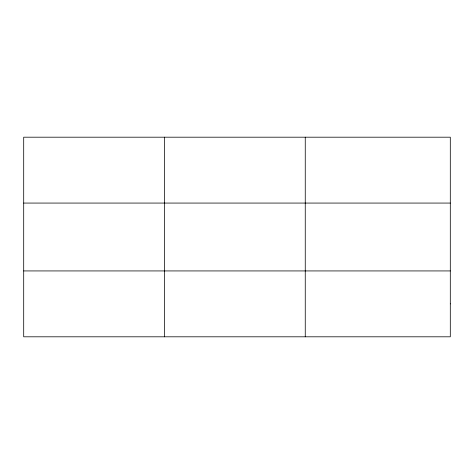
<?xml version="1.0" encoding="UTF-8"?>
<svg xmlns="http://www.w3.org/2000/svg" width="474" height="474" viewBox="0 0 474 474"><rect width="100%" height="100%" fill="white"/><g stroke="black" fill="none" stroke-linecap="round" stroke-linejoin="round"><path stroke-width="0.71" d="M164.478 336.807L164.478 137.193M305.256 336.807L305.256 137.193M23.7 203.068L450.3 203.068M23.7 270.932L450.3 270.932M450.3 303.87L450.3 336.807L23.7 336.807L23.7 137.193L450.3 137.193L450.3 303.87"/></g></svg>
